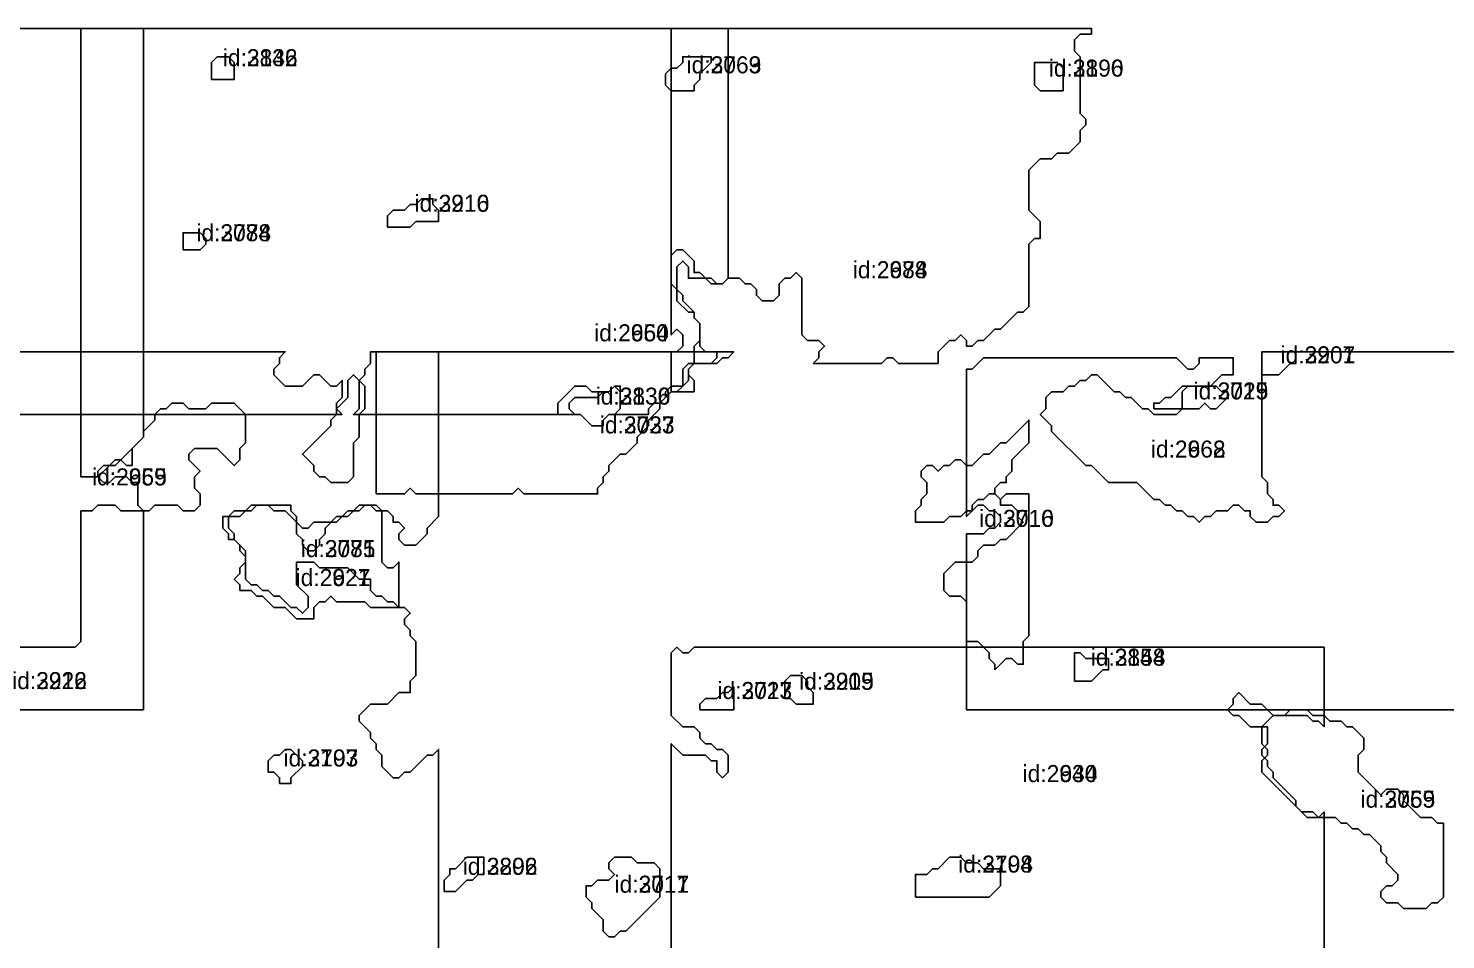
# Model space of a CAD drawing. Header units: metres. Extents: x 0 to 810, y 0 to 745.
# Drawn here: x 406.7 to 656.4, y 583.5 to 744 of the extents above; entities that cross this region are included whole.
import ezdxf

# ---------------------------------------------------------------- set-up
doc = ezdxf.new("R2010")
doc.units = ezdxf.units.M
doc.layers.add('forest', color=7, linetype='Continuous')
doc.layers.add('forestfragmentation', color=7, linetype='Continuous')

msp = doc.modelspace()

# ---------------------------------------------------------------- linework, layer by layer
at = {"layer": 'forest', "color": 134}
msp.add_lwpolyline([(260, 744), (427, 744), (427, 676), (357, 676)], dxfattribs=at)
msp.add_lwpolyline([(260, 744), (427, 744), (427, 676), (357, 676)], dxfattribs=at)
at = {"layer": 'forest', "color": 159}
msp.add_lwpolyline([(416, 676), (416, 744), (530, 744), (530, 700), (529, 699), (528, 699), (527, 700), (526, 700), (525, 701), (524, 701), (524, 703), (522, 705), (521, 705), (520, 704), (520, 699), (521, 698), (521, 696), (523, 694), (524, 694), (524, 693), (525, 692), (525, 689), (524, 688), (524, 685), (523, 684), (523, 683), (524, 682), (524, 680), (520, 680), (518, 678), (517, 678), (516, 677), (516, 676), (510, 676), (511, 677), (511, 680), (510, 681), (509, 680), (508, 680), (507, 679), (503, 679), (502, 678), (502, 677), (503, 676), (464, 676), (465, 677), (465, 682), (464, 683), (463, 682), (463, 679), (461, 677), (462, 676), (416, 676)], dxfattribs=at)
msp.add_lwpolyline([(416, 676), (416, 744), (530, 744), (530, 700), (529, 699), (528, 699), (527, 700), (526, 700), (525, 701), (524, 701), (524, 703), (522, 705), (521, 705), (520, 704), (520, 699), (521, 698), (521, 696), (523, 694), (524, 694), (524, 693), (525, 692), (525, 689), (524, 688), (524, 685), (523, 684), (523, 683), (524, 682), (524, 680), (520, 680), (518, 678), (517, 678), (516, 677), (516, 676), (510, 676), (511, 677), (511, 680), (510, 681), (509, 680), (508, 680), (507, 679), (503, 679), (502, 678), (502, 677), (503, 676), (464, 676), (465, 677), (465, 682), (464, 683), (463, 682), (463, 679), (461, 677), (462, 676), (416, 676)], dxfattribs=at)
at = {"layer": 'forest', "color": 84}
msp.add_lwpolyline([(520, 680), (520, 687), (521, 687), (522, 688), (522, 690), (521, 691), (520, 690), (520, 744), (594, 744), (594, 743), (592, 743), (591, 742), (591, 740), (592, 739), (592, 729), (593, 728), (593, 727), (592, 726), (592, 724), (590, 722), (588, 722), (587, 721), (585, 721), (583, 719), (583, 712), (585, 710), (585, 707), (584, 707), (583, 706), (583, 695), (582, 694), (581, 694), (578, 691), (577, 691), (575, 689), (574, 689), (573, 688), (572, 688), (572, 689), (571, 690), (570, 689), (569, 689), (567, 687), (567, 685), (560, 685), (559, 686), (558, 686), (557, 685), (545, 685), (546, 686), (546, 687), (547, 688), (546, 689), (544, 689), (543, 690), (543, 700), (542, 701), (541, 700), (540, 700), (539, 699), (539, 697), (538, 696), (536, 696), (535, 697), (535, 698), (534, 699), (533, 699), (532, 700), (530, 700), (529, 699), (527, 699), (526, 700), (523, 700), (523, 702), (522, 703), (521, 702), (521, 698), (522, 697), (522, 696), (524, 694), (524, 693), (525, 692), (525, 688), (526, 687), (531, 687), (530, 686), (529, 686), (528, 685), (523, 685), (522, 684), (522, 681), (521, 680), (520, 680)], dxfattribs=at)
msp.add_lwpolyline([(520, 680), (520, 687), (521, 687), (522, 688), (522, 690), (521, 691), (520, 690), (520, 744), (594, 744), (594, 743), (592, 743), (591, 742), (591, 740), (592, 739), (592, 729), (593, 728), (593, 727), (592, 726), (592, 724), (590, 722), (588, 722), (587, 721), (585, 721), (583, 719), (583, 712), (585, 710), (585, 707), (584, 707), (583, 706), (583, 695), (582, 694), (581, 694), (578, 691), (577, 691), (575, 689), (574, 689), (573, 688), (572, 688), (572, 689), (571, 690), (570, 689), (569, 689), (567, 687), (567, 685), (560, 685), (559, 686), (558, 686), (557, 685), (545, 685), (546, 686), (546, 687), (547, 688), (546, 689), (544, 689), (543, 690), (543, 700), (542, 701), (541, 700), (540, 700), (539, 699), (539, 697), (538, 696), (536, 696), (535, 697), (535, 698), (534, 699), (533, 699), (532, 700), (530, 700), (529, 699), (527, 699), (526, 700), (523, 700), (523, 702), (522, 703), (521, 702), (521, 698), (522, 697), (522, 696), (524, 694), (524, 693), (525, 692), (525, 688), (526, 687), (531, 687), (530, 686), (529, 686), (528, 685), (523, 685), (522, 684), (522, 681), (521, 680), (520, 680)], dxfattribs=at)
at = {"layer": 'forest', "color": 173}
msp.add_lwpolyline([(364, 635), (415, 635), (416, 636), (416, 659), (418, 659), (419, 660), (422, 660), (423, 659), (428, 659), (429, 660), (433, 660), (434, 659), (436, 659), (437, 660), (437, 662), (436, 663), (436, 665), (437, 666), (435, 668), (435, 669), (436, 670), (440, 670), (443, 667), (444, 668), (444, 670), (445, 671), (445, 676), (443, 678), (439, 678), (438, 677), (435, 677), (434, 678), (432, 678), (431, 677), (430, 677), (429, 676), (429, 675), (427, 673), (427, 672), (423, 668), (422, 668), (421, 667), (420, 667), (419, 666), (419, 665), (416, 665), (416, 687), (452, 687), (451, 686), (451, 685), (450, 684), (450, 683), (452, 681), (455, 681), (457, 683), (458, 683), (460, 681), (461, 681), (462, 682), (462, 679), (461, 678), (461, 676), (460, 675), (460, 674), (455, 669), (457, 667), (457, 666), (458, 665), (459, 665), (460, 664), (463, 664), (464, 665), (464, 671), (465, 672), (465, 676), (466, 677), (466, 681), (465, 682), (466, 683), (466, 684), (467, 685), (467, 687), (479, 687), (479, 658), (477, 656), (477, 655), (475, 653), (473, 653), (472, 654), (472, 655), (473, 656), (472, 657), (471, 657), (471, 658), (470, 659), (468, 659), (467, 660), (466, 660), (465, 659), (464, 659), (463, 658), (462, 658), (461, 657), (457, 657), (456, 656), (455, 656), (452, 659), (450, 659), (449, 660), (447, 660), (446, 659), (443, 659), (442, 658), (442, 656), (443, 655), (443, 654), (445, 652), (445, 647), (446, 646), (447, 646), (448, 645), (449, 645), (450, 644), (451, 644), (453, 642), (454, 642), (455, 641), (456, 642), (456, 644), (454, 646), (454, 650), (457, 650), (458, 649), (463, 649), (465, 647), (467, 647), (467, 645), (468, 644), (469, 644), (470, 643), (471, 643), (472, 642), (473, 642), (474, 641), (473, 640), (473, 639), (474, 638), (474, 637), (475, 636), (475, 630), (474, 629), (474, 627), (472, 627), (470, 625), (467, 625), (465, 623), (465, 622), (467, 620), (467, 619), (468, 618), (468, 617), (469, 616), (469, 614), (471, 612), (472, 612), (473, 613), (474, 613), (477, 616), (478, 616), (479, 617), (479, 575)], dxfattribs=at)
msp.add_lwpolyline([(364, 635), (415, 635), (416, 636), (416, 659), (418, 659), (419, 660), (422, 660), (423, 659), (428, 659), (429, 660), (433, 660), (434, 659), (436, 659), (437, 660), (437, 662), (436, 663), (436, 665), (437, 666), (435, 668), (435, 669), (436, 670), (440, 670), (443, 667), (444, 668), (444, 670), (445, 671), (445, 676), (443, 678), (439, 678), (438, 677), (435, 677), (434, 678), (432, 678), (431, 677), (430, 677), (429, 676), (429, 675), (427, 673), (427, 672), (423, 668), (422, 668), (421, 667), (420, 667), (419, 666), (419, 665), (416, 665), (416, 687), (452, 687), (451, 686), (451, 685), (450, 684), (450, 683), (452, 681), (455, 681), (457, 683), (458, 683), (460, 681), (461, 681), (462, 682), (462, 679), (461, 678), (461, 676), (460, 675), (460, 674), (455, 669), (457, 667), (457, 666), (458, 665), (459, 665), (460, 664), (463, 664), (464, 665), (464, 671), (465, 672), (465, 676), (466, 677), (466, 681), (465, 682), (466, 683), (466, 684), (467, 685), (467, 687), (479, 687), (479, 658), (477, 656), (477, 655), (475, 653), (473, 653), (472, 654), (472, 655), (473, 656), (472, 657), (471, 657), (471, 658), (470, 659), (468, 659), (467, 660), (466, 660), (465, 659), (464, 659), (463, 658), (462, 658), (461, 657), (457, 657), (456, 656), (455, 656), (452, 659), (450, 659), (449, 660), (447, 660), (446, 659), (443, 659), (442, 658), (442, 656), (443, 655), (443, 654), (445, 652), (445, 647), (446, 646), (447, 646), (448, 645), (449, 645), (450, 644), (451, 644), (453, 642), (454, 642), (455, 641), (456, 642), (456, 644), (454, 646), (454, 650), (457, 650), (458, 649), (463, 649), (465, 647), (467, 647), (467, 645), (468, 644), (469, 644), (470, 643), (471, 643), (472, 642), (473, 642), (474, 641), (473, 640), (473, 639), (474, 638), (474, 637), (475, 636), (475, 630), (474, 629), (474, 627), (472, 627), (470, 625), (467, 625), (465, 623), (465, 622), (467, 620), (467, 619), (468, 618), (468, 617), (469, 616), (469, 614), (471, 612), (472, 612), (473, 613), (474, 613), (477, 616), (478, 616), (479, 617), (479, 575)], dxfattribs=at)
at = {"layer": 'forest', "color": 166}
msp.add_lwpolyline([(364, 624), (364, 687), (427, 687), (427, 672), (425, 670), (425, 667), (424, 667), (423, 668), (422, 667), (421, 667), (419, 665), (420, 664), (421, 664), (422, 665), (424, 665), (425, 664), (426, 664), (426, 660), (427, 659), (427, 624), (364, 624)], dxfattribs=at)
msp.add_lwpolyline([(364, 624), (364, 687), (427, 687), (427, 672), (425, 670), (425, 667), (424, 667), (423, 668), (422, 667), (421, 667), (419, 665), (420, 664), (421, 664), (422, 665), (424, 665), (425, 664), (426, 664), (426, 660), (427, 659), (427, 624), (364, 624)], dxfattribs=at)
at = {"layer": 'forest', "color": 45}
msp.add_lwpolyline([(468, 662), (468, 687), (528, 687), (528, 686), (527, 685), (524, 685), (523, 684), (523, 682), (522, 681), (520, 681), (519, 680), (519, 679), (518, 678), (518, 677), (516, 675), (516, 674), (514, 672), (514, 671), (512, 669), (511, 669), (509, 667), (509, 666), (508, 665), (508, 664), (507, 663), (507, 662), (494, 662), (493, 663), (492, 662), (475, 662), (474, 663), (473, 662), (468, 662)], dxfattribs=at)
msp.add_lwpolyline([(468, 662), (468, 687), (528, 687), (528, 686), (527, 685), (524, 685), (523, 684), (523, 682), (522, 681), (520, 681), (519, 680), (519, 679), (518, 678), (518, 677), (516, 675), (516, 674), (514, 672), (514, 671), (512, 669), (511, 669), (509, 667), (509, 666), (508, 665), (508, 664), (507, 663), (507, 662), (494, 662), (493, 663), (492, 662), (475, 662), (474, 663), (473, 662), (468, 662)], dxfattribs=at)
at = {"layer": 'forest', "color": 156}
for points in [[(572, 624), (572, 655), (575, 655), (576, 656), (577, 656), (578, 657), (578, 658), (577, 659), (576, 659), (575, 660), (574, 660), (572, 658), (572, 684), (573, 684), (575, 686), (609, 686), (611, 684), (612, 684), (613, 685), (613, 686), (619, 686), (619, 683), (617, 683), (615, 681), (611, 681), (610, 680), (610, 677), (609, 676), (605, 676), (604, 677), (603, 677), (601, 679), (600, 679), (599, 680), (598, 680), (595, 683), (594, 683), (593, 682), (592, 682), (591, 681), (590, 681), (589, 680), (587, 680), (586, 679), (586, 677), (585, 676), (587, 674), (587, 673), (593, 667), (594, 667), (597, 664), (602, 664), (605, 661), (606, 661), (607, 660), (608, 660), (609, 659), (610, 659), (611, 658), (612, 658), (613, 657), (614, 658), (615, 658), (616, 659), (618, 659), (619, 660), (620, 660), (621, 659), (622, 659), (622, 658), (623, 657), (625, 657), (626, 658), (627, 658), (628, 659), (627, 660), (626, 660), (626, 661), (625, 662), (625, 664), (624, 665), (624, 687), (687, 687)], [(572, 624), (572, 655), (575, 655), (576, 656), (577, 656), (578, 657), (578, 658), (577, 659), (576, 659), (575, 660), (574, 660), (572, 658), (572, 684), (573, 684), (575, 686), (609, 686), (611, 684), (612, 684), (613, 685), (613, 686), (619, 686), (619, 683), (617, 683), (615, 681), (611, 681), (610, 680), (610, 677), (609, 676), (605, 676), (604, 677), (603, 677), (601, 679), (600, 679), (599, 680), (598, 680), (595, 683), (594, 683), (593, 682), (592, 682), (591, 681), (590, 681), (589, 680), (587, 680), (586, 679), (586, 677), (585, 676), (587, 674), (587, 673), (593, 667), (594, 667), (597, 664), (602, 664), (605, 661), (606, 661), (607, 660), (608, 660), (609, 659), (610, 659), (611, 658), (612, 658), (613, 657), (614, 658), (615, 658), (616, 659), (618, 659), (619, 660), (620, 660), (621, 659), (622, 659), (622, 658), (623, 657), (625, 657), (626, 658), (627, 658), (628, 659), (627, 660), (626, 660), (626, 661), (625, 662), (625, 664), (624, 665), (624, 687), (687, 687)], [(687, 624), (572, 624)], [(687, 624), (572, 624)]]:
    msp.add_lwpolyline(points, dxfattribs=at)
at = {"layer": 'forest', "color": 53}
msp.add_lwpolyline([(605, 677), (605, 678), (606, 678), (607, 679), (608, 679), (610, 681), (616, 681), (617, 680), (618, 680), (618, 679), (616, 677), (615, 677), (614, 678), (613, 677), (605, 677)], dxfattribs=at)
msp.add_lwpolyline([(605, 677), (605, 678), (606, 678), (607, 679), (608, 679), (610, 681), (616, 681), (617, 680), (618, 680), (618, 679), (616, 677), (615, 677), (614, 678), (613, 677), (605, 677)], dxfattribs=at)
at = {"layer": 'forest', "color": 72}
msp.add_lwpolyline([(577, 631), (577, 632), (576, 633), (576, 634), (574, 636), (572, 636), (572, 643), (571, 644), (569, 644), (568, 645), (568, 648), (570, 650), (573, 650), (574, 651), (574, 652), (575, 653), (577, 653), (578, 654), (579, 654), (582, 657), (581, 658), (581, 659), (580, 660), (578, 660), (578, 661), (577, 662), (576, 662), (575, 661), (574, 661), (573, 660), (573, 659), (572, 659), (571, 658), (569, 658), (568, 657), (563, 657), (563, 659), (564, 660), (564, 661), (565, 662), (565, 664), (564, 665), (564, 666), (565, 667), (566, 667), (567, 666), (568, 667), (569, 667), (570, 668), (571, 668), (572, 667), (573, 667), (575, 669), (576, 669), (578, 671), (579, 671), (583, 675), (583, 671), (580, 668), (580, 666), (579, 665), (579, 664), (578, 664), (577, 663), (577, 662), (578, 661), (579, 662), (583, 662), (583, 637), (582, 636), (582, 632), (581, 632), (580, 633), (579, 633), (577, 631)], dxfattribs=at)
msp.add_lwpolyline([(577, 631), (577, 632), (576, 633), (576, 634), (574, 636), (572, 636), (572, 643), (571, 644), (569, 644), (568, 645), (568, 648), (570, 650), (573, 650), (574, 651), (574, 652), (575, 653), (577, 653), (578, 654), (579, 654), (582, 657), (581, 658), (581, 659), (580, 660), (578, 660), (578, 661), (577, 662), (576, 662), (575, 661), (574, 661), (573, 660), (573, 659), (572, 659), (571, 658), (569, 658), (568, 657), (563, 657), (563, 659), (564, 660), (564, 661), (565, 662), (565, 664), (564, 665), (564, 666), (565, 667), (566, 667), (567, 666), (568, 667), (569, 667), (570, 668), (571, 668), (572, 667), (573, 667), (575, 669), (576, 669), (578, 671), (579, 671), (583, 675), (583, 671), (580, 668), (580, 666), (579, 665), (579, 664), (578, 664), (577, 663), (577, 662), (578, 661), (579, 662), (583, 662), (583, 637), (582, 636), (582, 632), (581, 632), (580, 633), (579, 633), (577, 631)], dxfattribs=at)
at = {"layer": 'forest', "color": 176}
msp.add_lwpolyline([(520, 572), (520, 618), (522, 616), (526, 616), (527, 615), (528, 615), (528, 613), (529, 612), (530, 613), (530, 616), (529, 617), (528, 617), (527, 618), (526, 618), (525, 619), (525, 620), (524, 621), (522, 621), (520, 623), (520, 634), (521, 635), (522, 634), (523, 634), (524, 635), (635, 635), (635, 621), (634, 622), (633, 622), (632, 623), (626, 623), (624, 625), (622, 625), (620, 627), (619, 626), (619, 625), (618, 624), (619, 623), (620, 623), (622, 621), (625, 621), (625, 618), (624, 617), (624, 616), (625, 615), (625, 614), (626, 613), (626, 612), (630, 608), (630, 607), (631, 606), (633, 606), (634, 605), (635, 606), (635, 572)], dxfattribs=at)
msp.add_lwpolyline([(520, 572), (520, 618), (522, 616), (526, 616), (527, 615), (528, 615), (528, 613), (529, 612), (530, 613), (530, 616), (529, 617), (528, 617), (527, 618), (526, 618), (525, 619), (525, 620), (524, 621), (522, 621), (520, 623), (520, 634), (521, 635), (522, 634), (523, 634), (524, 635), (635, 635), (635, 621), (634, 622), (633, 622), (632, 623), (626, 623), (624, 625), (622, 625), (620, 627), (619, 626), (619, 625), (618, 624), (619, 623), (620, 623), (622, 621), (625, 621), (625, 618), (624, 617), (624, 616), (625, 615), (625, 614), (626, 613), (626, 612), (630, 608), (630, 607), (631, 606), (633, 606), (634, 605), (635, 606), (635, 572)], dxfattribs=at)
at = {"layer": 'forest', "color": 64}
msp.add_lwpolyline([(525, 624), (525, 625), (526, 626), (528, 626), (529, 627), (530, 627), (531, 628), (531, 624), (525, 624)], dxfattribs=at)
msp.add_lwpolyline([(525, 624), (525, 625), (526, 626), (528, 626), (529, 627), (530, 627), (531, 628), (531, 624), (525, 624)], dxfattribs=at)
at = {"layer": 'forest', "color": 73}
msp.add_lwpolyline([(509, 584), (508, 585), (508, 587), (506, 589), (506, 590), (505, 591), (505, 593), (506, 593), (507, 594), (509, 594), (510, 595), (509, 596), (509, 597), (510, 598), (513, 598), (514, 597), (517, 597), (518, 596), (518, 591), (512, 585), (511, 585), (510, 584), (509, 584)], dxfattribs=at)
msp.add_lwpolyline([(509, 584), (508, 585), (508, 587), (506, 589), (506, 590), (505, 591), (505, 593), (506, 593), (507, 594), (509, 594), (510, 595), (509, 596), (509, 597), (510, 598), (513, 598), (514, 597), (517, 597), (518, 596), (518, 591), (512, 585), (511, 585), (510, 584), (509, 584)], dxfattribs=at)
at = {"layer": 'forestfragmentation', "color": 47}
for points in [[(439, 735), (439, 738), (440, 739), (442, 739), (443, 738), (443, 735), (439, 735)], [(439, 735), (439, 738), (440, 739), (442, 739), (443, 738), (443, 735), (439, 735)], [(624, 683), (624, 687), (630, 687), (630, 685), (629, 685), (627, 683), (624, 683)], [(624, 683), (624, 687), (630, 687), (630, 685), (629, 685), (627, 683), (624, 683)]]:
    msp.add_lwpolyline(points, dxfattribs=at)
at = {"layer": 'forestfragmentation', "color": 100}
msp.add_lwpolyline([(520, 733), (519, 734), (519, 736), (520, 737), (521, 737), (522, 738), (522, 739), (527, 739), (527, 738), (525, 736), (525, 735), (524, 734), (524, 733), (520, 733)], dxfattribs=at)
msp.add_lwpolyline([(520, 733), (519, 734), (519, 736), (520, 737), (521, 737), (522, 738), (522, 739), (527, 739), (527, 738), (525, 736), (525, 735), (524, 734), (524, 733), (520, 733)], dxfattribs=at)
at = {"layer": 'forestfragmentation', "color": 54}
msp.add_lwpolyline([(585, 733), (584, 734), (584, 738), (588, 738), (589, 737), (589, 733), (585, 733)], dxfattribs=at)
msp.add_lwpolyline([(585, 733), (584, 734), (584, 738), (588, 738), (589, 737), (589, 733), (585, 733)], dxfattribs=at)
at = {"layer": 'forestfragmentation', "color": 44}
msp.add_lwpolyline([(470, 709), (470, 711), (471, 712), (473, 712), (474, 713), (475, 713), (476, 714), (478, 714), (478, 713), (479, 712), (479, 710), (475, 710), (474, 709), (470, 709)], dxfattribs=at)
msp.add_lwpolyline([(470, 709), (470, 711), (471, 712), (473, 712), (474, 713), (475, 713), (476, 714), (478, 714), (478, 713), (479, 712), (479, 710), (475, 710), (474, 709), (470, 709)], dxfattribs=at)
at = {"layer": 'forestfragmentation', "color": 51}
for points in [[(434, 705), (434, 708), (437, 708), (438, 707), (438, 706), (437, 705), (434, 705)], [(434, 705), (434, 708), (437, 708), (438, 707), (438, 706), (437, 705), (434, 705)], [(480, 592), (480, 594), (481, 595), (481, 596), (482, 596), (484, 598), (487, 598), (487, 595), (486, 595), (485, 594), (484, 594), (482, 592), (480, 592)], [(480, 592), (480, 594), (481, 595), (481, 596), (482, 596), (484, 598), (487, 598), (487, 595), (486, 595), (485, 594), (484, 594), (482, 592), (480, 592)]]:
    msp.add_lwpolyline(points, dxfattribs=at)
at = {"layer": 'forestfragmentation', "color": 64}
msp.add_lwpolyline([(506, 674), (504, 676), (500, 676), (500, 678), (503, 681), (505, 681), (506, 680), (509, 680), (510, 681), (511, 681), (511, 677), (510, 676), (509, 676), (508, 675), (508, 674), (506, 674)], dxfattribs=at)
msp.add_lwpolyline([(506, 674), (504, 676), (500, 676), (500, 678), (503, 681), (505, 681), (506, 680), (509, 680), (510, 681), (511, 681), (511, 677), (510, 676), (509, 676), (508, 675), (508, 674), (506, 674)], dxfattribs=at)
at = {"layer": 'forestfragmentation', "color": 91}
for points in [[(454, 640), (452, 642), (450, 642), (448, 644), (447, 644), (446, 645), (444, 645), (444, 646), (443, 647), (444, 648), (444, 649), (445, 650), (445, 651), (444, 652), (444, 653), (443, 654), (442, 654), (442, 655), (441, 656), (441, 658), (444, 658), (446, 660), (453, 660), (453, 659), (454, 658), (454, 655), (455, 654), (455, 653), (456, 652), (457, 652), (458, 653), (458, 654), (459, 655), (459, 656), (461, 658), (462, 658), (463, 659), (464, 659), (465, 660), (468, 660), (469, 659), (469, 650), (470, 649), (471, 649), (472, 650), (472, 642), (467, 642), (466, 643), (461, 643), (460, 644), (459, 643), (458, 643), (457, 642), (457, 640), (454, 640)], [(454, 640), (452, 642), (450, 642), (448, 644), (447, 644), (446, 645), (444, 645), (444, 646), (443, 647), (444, 648), (444, 649), (445, 650), (445, 651), (444, 652), (444, 653), (443, 654), (442, 654), (442, 655), (441, 656), (441, 658), (444, 658), (446, 660), (453, 660), (453, 659), (454, 658), (454, 655), (455, 654), (455, 653), (456, 652), (457, 652), (458, 653), (458, 654), (459, 655), (459, 656), (461, 658), (462, 658), (463, 659), (464, 659), (465, 660), (468, 660), (469, 659), (469, 650), (470, 649), (471, 649), (472, 650), (472, 642), (467, 642), (466, 643), (461, 643), (460, 644), (459, 643), (458, 643), (457, 642), (457, 640), (454, 640)], [(451, 611), (451, 612), (450, 613), (449, 613), (449, 615), (450, 616), (451, 616), (452, 617), (453, 617), (455, 615), (455, 614), (453, 612), (453, 611), (451, 611)], [(451, 611), (451, 612), (450, 613), (449, 613), (449, 615), (450, 616), (451, 616), (452, 617), (453, 617), (455, 615), (455, 614), (453, 612), (453, 611), (451, 611)]]:
    msp.add_lwpolyline(points, dxfattribs=at)
at = {"layer": 'forestfragmentation', "color": 55}
msp.add_lwpolyline([(591, 629), (591, 634), (592, 634), (593, 633), (597, 633), (597, 631), (596, 631), (594, 629), (591, 629)], dxfattribs=at)
msp.add_lwpolyline([(591, 629), (591, 634), (592, 634), (593, 633), (597, 633), (597, 631), (596, 631), (594, 629), (591, 629)], dxfattribs=at)
at = {"layer": 'forestfragmentation', "color": 46}
msp.add_lwpolyline([(542, 625), (541, 626), (540, 626), (540, 629), (541, 630), (543, 630), (544, 629), (544, 628), (545, 627), (545, 625), (542, 625)], dxfattribs=at)
msp.add_lwpolyline([(542, 625), (541, 626), (540, 626), (540, 629), (541, 630), (543, 630), (544, 629), (544, 628), (545, 627), (545, 625), (542, 625)], dxfattribs=at)
at = {"layer": 'forestfragmentation', "color": 68}
msp.add_lwpolyline([(649, 589), (648, 590), (646, 590), (645, 591), (645, 592), (646, 593), (647, 593), (648, 594), (648, 595), (646, 597), (646, 598), (645, 599), (645, 600), (643, 602), (642, 602), (641, 603), (640, 603), (639, 604), (638, 604), (637, 605), (632, 605), (624, 613), (624, 615), (625, 616), (625, 617), (624, 618), (624, 621), (626, 623), (628, 623), (629, 624), (632, 624), (633, 623), (635, 623), (636, 622), (638, 622), (639, 621), (640, 621), (642, 619), (642, 617), (641, 616), (641, 613), (645, 609), (646, 610), (648, 610), (649, 609), (649, 608), (652, 605), (654, 605), (655, 604), (656, 604), (656, 591), (655, 590), (654, 590), (653, 589), (649, 589)], dxfattribs=at)
msp.add_lwpolyline([(649, 589), (648, 590), (646, 590), (645, 591), (645, 592), (646, 593), (647, 593), (648, 594), (648, 595), (646, 597), (646, 598), (645, 599), (645, 600), (643, 602), (642, 602), (641, 603), (640, 603), (639, 604), (638, 604), (637, 605), (632, 605), (624, 613), (624, 615), (625, 616), (625, 617), (624, 618), (624, 621), (626, 623), (628, 623), (629, 624), (632, 624), (633, 623), (635, 623), (636, 622), (638, 622), (639, 621), (640, 621), (642, 619), (642, 617), (641, 616), (641, 613), (645, 609), (646, 610), (648, 610), (649, 609), (649, 608), (652, 605), (654, 605), (655, 604), (656, 604), (656, 591), (655, 590), (654, 590), (653, 589), (649, 589)], dxfattribs=at)
at = {"layer": 'forestfragmentation', "color": 57}
msp.add_lwpolyline([(563, 591), (563, 595), (565, 595), (566, 596), (567, 596), (569, 598), (571, 598), (572, 597), (574, 597), (575, 596), (578, 596), (578, 593), (576, 591), (563, 591)], dxfattribs=at)
msp.add_lwpolyline([(563, 591), (563, 595), (565, 595), (566, 596), (567, 596), (569, 598), (571, 598), (572, 597), (574, 597), (575, 596), (578, 596), (578, 593), (576, 591), (563, 591)], dxfattribs=at)

# ---------------------------------------------------------------- texts
at = {"layer": 'forest', "color": 84}
for s in ['id:2678', 'id:2984']:
    msp.add_text(s, height=3, dxfattribs=at).set_placement((551.96, 699.99))
at = {"layer": 'forest', "color": 159}
for s in ['id:2654', 'id:2960']:
    msp.add_text(s, height=3, dxfattribs=at).set_placement((506.4, 688.88))
at = {"layer": 'forest', "color": 53}
for s in ['id:2719', 'id:3025']:
    msp.add_text(s, height=3, dxfattribs=at).set_placement((612, 678.64))
at = {"layer": 'forest', "color": 45}
for s in ['id:2727', 'id:3033']:
    msp.add_text(s, height=3, dxfattribs=at).set_placement((507.41, 672.66))
at = {"layer": 'forest', "color": 156}
for s in ['id:2662', 'id:2968']:
    msp.add_text(s, height=3, dxfattribs=at).set_placement((604.48, 668.4))
at = {"layer": 'forest', "color": 166}
for s in ['id:2659', 'id:2965']:
    msp.add_text(s, height=3, dxfattribs=at).set_placement((417.95, 663.5))
at = {"layer": 'forest', "color": 72}
for s in ['id:2710', 'id:3016']:
    msp.add_text(s, height=3, dxfattribs=at).set_placement((574.22, 656.2))
at = {"layer": 'forest', "color": 173}
for s in ['id:2621', 'id:2927']:
    msp.add_text(s, height=3, dxfattribs=at).set_placement((453.82, 645.78))
at = {"layer": 'forest', "color": 64}
for s in ['id:2717', 'id:3023']:
    msp.add_text(s, height=3, dxfattribs=at).set_placement((528.12, 625.88))
at = {"layer": 'forest', "color": 176}
for s in ['id:2634', 'id:2940']:
    msp.add_text(s, height=3, dxfattribs=at).set_placement((581.89, 611.25))
at = {"layer": 'forest', "color": 73}
for s in ['id:2711', 'id:3017']:
    msp.add_text(s, height=3, dxfattribs=at).set_placement((510, 591.77))
at = {"layer": 'forestfragmentation', "color": 47}
for s, p in [('id:2836', (441, 737.33)), ('id:3142', (441, 737.33)), ('id:2901', (627.33, 685)), ('id:3207', (627.33, 685))]:
    msp.add_text(s, height=3, dxfattribs=at).set_placement(p)
at = {"layer": 'forestfragmentation', "color": 100}
for s in ['id:2763', 'id:3069']:
    msp.add_text(s, height=3, dxfattribs=at).set_placement((522.69, 736.08))
at = {"layer": 'forestfragmentation', "color": 54}
for s in ['id:2890', 'id:3196']:
    msp.add_text(s, height=3, dxfattribs=at).set_placement((586.5, 735.5))
at = {"layer": 'forestfragmentation', "color": 44}
for s in ['id:2910', 'id:3216']:
    msp.add_text(s, height=3, dxfattribs=at).set_placement((474.77, 711.69))
at = {"layer": 'forestfragmentation', "color": 51}
for s, p in [('id:2778', (436.33, 706.5)), ('id:3084', (436.33, 706.5)), ('id:2896', (483.25, 594.92)), ('id:3202', (483.25, 594.92))]:
    msp.add_text(s, height=3, dxfattribs=at).set_placement(p)
at = {"layer": 'forestfragmentation', "color": 64}
for s in ['id:2830', 'id:3136']:
    msp.add_text(s, height=3, dxfattribs=at).set_placement((506.67, 677.73))
at = {"layer": 'forestfragmentation', "color": 91}
for s, p in [('id:2775', (454.72, 650.87)), ('id:3081', (454.72, 650.87)), ('id:2797', (451.69, 614)), ('id:3103', (451.69, 614))]:
    msp.add_text(s, height=3, dxfattribs=at).set_placement(p)
at = {"layer": 'forestfragmentation', "color": 55}
for s in ['id:2848', 'id:3154']:
    msp.add_text(s, height=3, dxfattribs=at).set_placement((593.88, 631.75))
at = {"layer": 'forestfragmentation', "color": 41}
for s in ['id:2916', 'id:3222']:
    msp.add_text(s, height=3, dxfattribs=at).set_placement((403.88, 627.62))
at = {"layer": 'forestfragmentation', "color": 46}
for s in ['id:2909', 'id:3215']:
    msp.add_text(s, height=3, dxfattribs=at).set_placement((542.5, 627.5))
at = {"layer": 'forestfragmentation', "color": 68}
for s in ['id:2759', 'id:3065']:
    msp.add_text(s, height=3, dxfattribs=at).set_placement((641.41, 606.74))
at = {"layer": 'forestfragmentation', "color": 57}
for s in ['id:2798', 'id:3104']:
    msp.add_text(s, height=3, dxfattribs=at).set_placement((570.54, 595.31))

doc.saveas('drawing.dxf')
